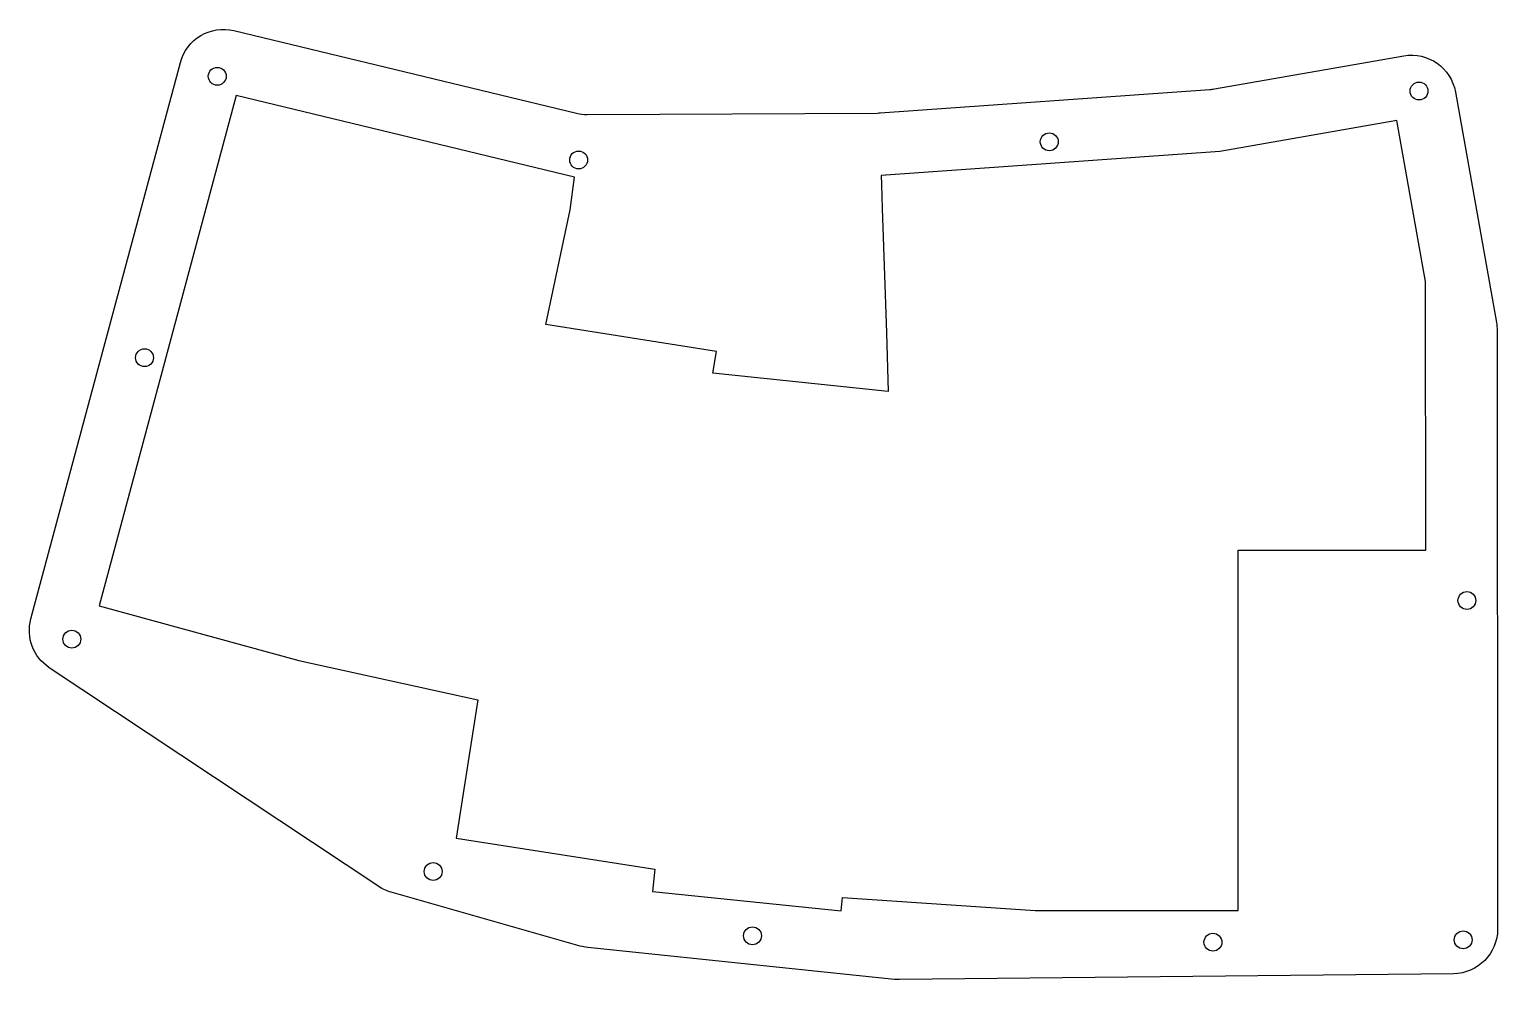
# Model space of a CAD drawing. Header units: millimetres. Extents: x -285 to -120, y -103 to 4.
import ezdxf

# ---------------------------------------------------------------- set-up
doc = ezdxf.new("R2010")
doc.units = ezdxf.units.MM
doc.layers.get('0').update_dxf_attribs({"linetype": 'CONTINUOUS'})

msp = doc.modelspace()

# ---------------------------------------------------------------- linework, layer by layer
msp.add_lwpolyline([(-222.08, -99.14, -0.04353), (-222.93, -98.97), (-244.08, -92.95, -0.077382), (-245.47, -92.31), (-282.35, -67.82, -0.322246), (-284.41, -62.36), (-267.68, -0.09, -0.406753), (-261.68, 3.47), (-223.35, -5.78, 0.060665), (-222.14, -5.92), (-189.66, -5.75, 0.016376), (-189.33, -5.73), (-152.44, -3.11, 0.025484), (-151.93, -3.05), (-130.74, 0.65, -0.413275), (-124.96, -3.4), (-120.37, -29.2, -0.043817), (-120.29, -30.07), (-120.23, -93.8), (-120.23, -97.06, -0.411059), (-125.18, -102.06), (-187.18, -102.72, -0.028542), (-187.75, -102.7)], format="xyb", close=True)
msp.add_lwpolyline([(-129.96, -54.67), (-128.27, -54.66), (-128.3, -24.6), (-131.5, -6.59), (-151.33, -10.05), (-189.23, -12.74), (-189.19, -13.74), (-189.14, -16.44), (-188.65, -30.33), (-188.44, -36.91), (-208.06, -34.85), (-207.68, -32.45), (-226.76, -29.43), (-224.03, -16.57), (-223.57, -12.93), (-261.43, -3.79), (-276.77, -60.91), (-254.4, -67.03), (-234.37, -71.4), (-236.82, -86.9), (-214.57, -90.37), (-214.83, -92.85), (-193.73, -95.04), (-193.58, -93.54), (-172, -95), (-149.27, -95), (-149.27, -54.67)], close=True)
for centre in [(-263.55, -1.64), (-129.03, -3.29), (-170.42, -8.97), (-223.1, -11), (-271.69, -33.13), (-123.67, -60.3), (-279.83, -64.63), (-239.38, -90.63), (-203.64, -97.82), (-152.1, -98.54), (-124.09, -98.27)]:
    msp.add_circle(centre, 1)

doc.saveas('drawing.dxf')
